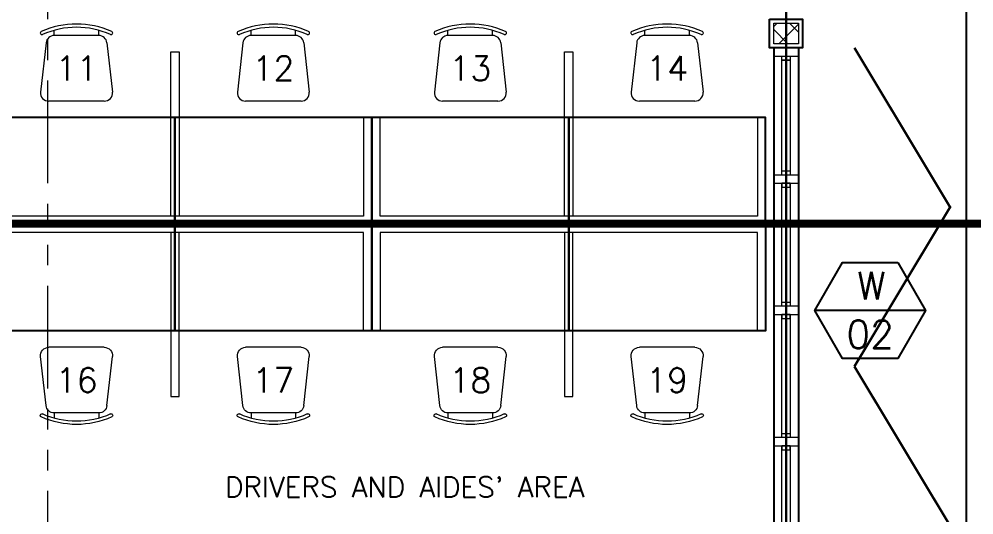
# Model space of a CAD drawing. Header units: metres. Extents: x -12400 to 1, y 0 to 106422.
# Drawn here: x -12106.79 to -12100.97, y 106394.45 to 106397.47 of the extents above; entities that cross this region are included whole.
import ezdxf
from ezdxf.enums import TextEntityAlignment as Align

# ---------------------------------------------------------------- set-up
doc = ezdxf.new("R2010")
doc.units = ezdxf.units.M
doc.header["$PDMODE"] = 35
doc.linetypes.add('CENTER', pattern=[2, 1.25, -0.25, 0.25, -0.25])
doc.linetypes.add('PHANTOM2', pattern=[1.25, 0.625, -0.125, 0.125, -0.125, 0.125, -0.125])
for name, color, linetype, lineweight in [('.3', 6, 'Continuous', 30), ('0.1', 1, 'Continuous', 9), ('0.20', 2, 'Continuous', 20), ('A-DIM-100', 8, 'Continuous', 0), ('DIM 001', 251, 'Continuous', 13), ('FURN', 8, 'Continuous', 5), ('FURN 0009', 49, 'Continuous', 9), ('HATCH', 250, 'Continuous', 5), ('W', 140, 'Continuous', 80)]:
    doc.layers.add(name, color=color, linetype=linetype, lineweight=lineweight)
for name, color, linetype in [('1AR', 1, 'Continuous'), ('A-FURNITURE', 1, 'Continuous'), ('AR-WALL', 7, 'Continuous'), ('FIXTURE', 35, 'Continuous'), ('SCH-WIND', 181, 'Continuous'), ('WINDOW', 1, 'Continuous')]:
    doc.layers.add(name, color=color, linetype=linetype)
doc.layers.add('GUIDELINES', color=206, linetype='Continuous', plot=False)
doc.styles.add('DIMTXT-100', font='arial.ttf')
doc.styles.add('swis721', font='swiss.ttf')
doc.styles.add('T-0.15', font='romans.shx', dxfattribs={"height": 0.15})
doc.styles.add('T.25', font='romans.shx', dxfattribs={"height": 0.2})
doc.dimstyles.new('D-100', dxfattribs={"dimtxt": 0.2, "dimasz": 0.15, "dimexe": 0.1, "dimexo": 0.1, "dimgap": 0.1, "dimtad": 1, "dimdec": 3, "dimzin": 4, "dimdsep": 46, "dimtxsty": 'DIMTXT-100', "dimblk": 'ARCHTICK', "dimcen": 0.2, "dimdle": 0.1, "dimclrd": 8, "dimclre": 8, "dimclrt": 2, "dimadec": 0, "dimazin": 1, "dimtfac": 1, "dimtdec": 3, "dimtofl": 0, "dimtmove": 2, "dimatfit": 3, "dimfxl": 1, "dimarcsym": 0})
doc.dimstyles.new('DIM 200', dxfattribs={"dimtxt": 200, "dimasz": 1, "dimexe": 0, "dimexo": 40, "dimgap": 50, "dimtad": 1, "dimtoh": 1, "dimdec": 0, "dimlfac": 2, "dimtxsty": 'swis721', "dimblk": 'CIR', "dimcen": 0, "dimclrd": 155, "dimclre": 155, "dimclrt": 4, "dimadec": 0, "dimazin": 0, "dimtfac": 1, "dimtdec": 0, "dimtix": 1, "dimtmove": 1, "dimatfit": 3, "dimldrblk": 'CIR', "dimfxl": 0, "dimarcsym": 0})

# ---------------------------------------------------------------- blocks, each defined once
blk = doc.blocks.new('CIR')
at = {"color": 4}
blk.add_circle((0, 0), 50, dxfattribs=at)
blk = doc.blocks.new('new chair')
at = {"layer": 'FURN 0009', "color": 1, "lineweight": 9}
for p, q in [((-135.8034158992814, 400), (-135.803415899165, 431.6333479945315)), ((135.8034158993978, 400), (135.8034158993978, 431.6333479944151)), ((-185.4976026327349, 355.5215763038723), (-218.8309359660489, 55.52157630375586)), ((135.8034158993978, 400), (-135.8034158992814, 400)), ((185.4976026370423, 355.5215763018932), (218.8309359704144, 55.52157630189322)), ((169.1367492326535, 2.328306436538696e-10), (-169.1367492326535, 2.328306436538696e-10))]:
    blk.add_line(p, q, dxfattribs=at)
for centre, radius, start, end in [((0, -61.24999999941792), 531.2499999999792, 66.12730247190576, 113.8726975280942), ((-210.9529411762487, 415.4054511487484), 9.999999999999588, 113.8726975280942, 293.8726975280942), ((0, -61.24999999941792), 511.2499999999808, 66.12730247190576, 113.8726975280942), ((210.9529411806725, 415.4054511466529), 9.999999999999588, 246.1273024719058, 66.12730247190576), ((-135.803415899165, 350.0000000002328), 49.99999999999812, 90, 173.659808247256), ((135.8034158995142, 350.0000000004657), 49.99999999999812, 6.340191746267892, 90), ((-169.1367492325371, 50.00000000046566), 49.99999999999812, 173.659808247256, 270), ((169.1367492326535, 50.00000000046566), 49.99999999999812, 270, 6.340191746267892)]:
    blk.add_arc(centre, radius, start, end, dxfattribs=at)
blk = doc.blocks.new('A$C3FD61BF9')
at = {"layer": 'A-FURNITURE', "color": 15}
for points in [[(2.91038304567337e-11, 1.818989403545856e-12), (-0.6499999999650754, 3.637978807091713e-12), (-0.6499999999650754, 1.200000000040745), (2.91038304567337e-11, 1.200000000038926)], [(2.91038304567337e-11, -1.200000000035288), (-0.6499999999650754, -1.20000000003165), (-0.6499999999650754, 3.637978807091713e-12), (2.91038304567337e-11, 1.818989403545856e-12)]]:
    blk.add_lwpolyline(points, close=True, dxfattribs=at)
at = {"layer": 'A-FURNITURE', "color": 2, "lineweight": 0}
blk.add_lwpolyline([(-0.649999999863212, -1.150000000036016), (-0.04999999995925464, -1.150000000034197), (-0.04999999995925464, 1.150000000037835), (-0.649999999863212, 1.150000000037835), (-0.6499999999214197, 1.200000000037107), (-1.455191522836685e-11, 1.200000000037107), (4.365574568510056e-11, -1.200000000033469), (-0.649999999863212, -1.200000000035288)], close=True, dxfattribs=at)
blk.add_lwpolyline([(-0.04999999998835847, 0.02499999997780833), (-1.049999999973807, 0.02499999997780833), (-1.049999999973807, -0.02500000002328306), (-0.04999999998835847, -0.02500000002328306)], dxfattribs=at)
at = {"lineweight": 0, "xscale": -0.001000000000000032, "yscale": 0.001000000000000032, "zscale": 0.001000000000000032, "rotation": 90}
for p in [(-0.7499999999708962, 0.5999999999876309), (-0.7499999999708962, -0.6000000000494765)]:
    blk.add_blockref('new chair', p, dxfattribs=at)
blk = doc.blocks.new('*U1776')
at = {"layer": 'HATCH'}
h = blk.add_hatch(dxfattribs=at)
h.set_pattern_fill('ANSI37', color=256, scale=0.03, angle=-180)
h.set_pattern_definition([(225, (-0.9124999999850154, 0), (0.06735192090801863, -0.06735192090801868), []), (314.9999999999999, (-0.9124999999850154, 0), (0.06735192090801868, 0.06735192090801861), [])])
h.paths.add_polyline_path([(0.02500000000873115, 0.1749999999883585), (0.02500000000873115, 0.02499999999417923), (0.1500000000204416, 0.02499999999417923), (0.1500000000204416, 0.1749999999883585)])
blk.add_lwpolyline([(0, 0.1999999999825377), (0, 0), (0.1750000000146208, 0), (0.1750000000146208, 0.1999999999825377)], close=True)
blk.add_lwpolyline([(0.02500000000873115, 0.1749999999883585), (0.02500000000873115, 0.02499999999417923), (0.1500000000204416, 0.02499999999417923), (0.1500000000204416, 0.1749999999883585)], close=True, dxfattribs=at)
blk = doc.blocks.new('A$C12cb2730')
at = {"layer": '.3', "color": 3}
for points in [[(0.749999999998181, 0.0749999999825377), (0.0750000000007276, 0.07499999999708962)], [(1.549999999999272, 0.0749999996914994), (0.8500000000003638, 0.07499999996798579)], [(2.350000000000364, 0.07499999956053216), (1.650000000001455, 0.0749999996914994)], [(3.125, 0.0749999995023245), (2.450000000002547, 0.07499999956053216)]]:
    blk.add_lwpolyline(points, dxfattribs=at)
at = {"layer": '0.20'}
for points in [[(0, 0.1500000000087311), (0.0499999999992724, 0.1500000000087311), (0.0499999999992724, 0), (0, 0)], [(0.8249999999989086, 0.1499999998777639), (0.7749999999996362, 0.1499999998777639), (0.7749999999996362, -1.309672370553017e-10), (0.8249999999989086, -1.309672370553017e-10)], [(1.625, 0.1499999997467967), (1.575000000000728, 0.1499999997467967), (1.575000000000728, -2.619344741106033e-10), (1.625, -2.619344741106033e-10)], [(2.425000000001091, 0.1499999996303814), (2.375000000001819, 0.1499999996303814), (2.375000000001819, -3.783497959375381e-10), (2.425000000001091, -3.783497959375381e-10)], [(3.200000000000728, 0.1499999994994141), (3.150000000001455, 0.1499999994994141), (3.150000000001455, -5.093170329928398e-10), (3.200000000000728, -5.093170329928398e-10)], [(0.0750000000007276, 0.1000000000058208), (0.0499999999992724, 0.1000000000058208), (0.0499999999992724, 0.05000000000291038), (0.0750000000007276, 0.05000000000291038)], [(0.7749999999996362, 0.09999999980209395), (0.749999999998181, 0.09999999980209395), (0.749999999998181, 0.04999999979918357), (0.7749999999996362, 0.04999999979918357)], [(0.8249999999989086, 0.09999999980209395), (0.8500000000003638, 0.09999999980209395), (0.8500000000003638, 0.04999999979918357), (0.8249999999989086, 0.04999999979918357)], [(1.575000000000728, 0.09999999967112672), (1.549999999999272, 0.09999999967112672), (1.549999999999272, 0.04999999966821633), (1.575000000000728, 0.04999999966821633)], [(1.625, 0.09999999967112672), (1.650000000001455, 0.09999999967112672), (1.650000000001455, 0.04999999966821633), (1.625, 0.04999999966821633)], [(2.375000000001819, 0.0999999995547114), (2.350000000000364, 0.0999999995547114), (2.350000000000364, 0.04999999955180101), (2.375000000001819, 0.04999999955180101)], [(2.425000000001091, 0.0999999995547114), (2.450000000002547, 0.0999999995547114), (2.450000000002547, 0.04999999955180101), (2.425000000001091, 0.04999999955180101)], [(3.125, 0.09999999949650373), (3.150000000001455, 0.09999999949650373), (3.150000000001455, 0.04999999949359335), (3.125, 0.04999999949359335)]]:
    blk.add_lwpolyline(points, close=True, dxfattribs=at)
at = {"layer": '0.20', "color": 8}
for points in [[(0.7749999999996362, 0.04999999998835847), (0.0750000000007276, 0.05000000000291038), (0.0750000000007276, 0.1000000000058208), (0.7749999999996362, 0.09999999999126885)], [(0.8249999999989086, 0.09999999997671694), (1.575000000000728, 0.09999999970023055)], [(1.625, 0.09999999970023055), (2.375000000001819, 0.0999999995547114)], [(2.425000000001091, 0.0999999995547114), (3.125, 0.09999999949650373), (3.125, 0.04999999949359335), (2.425000000001091, 0.04999999955180101)], [(1.575000000000728, 0.04999999969732016), (0.8249999999989086, 0.04999999997380655)], [(2.375000000001819, 0.04999999955180101), (1.625, 0.04999999969732016)]]:
    blk.add_lwpolyline(points, dxfattribs=at)
at = {"layer": 'WINDOW'}
for p, q in [((3.200000000000728, 0.1499999994994141), (0, 0.1500000000087311)), ((3.200000000000728, -5.093170329928398e-10), (0, 0))]:
    blk.add_line(p, q, dxfattribs=at)
blk = doc.blocks.new('FP_4F')
at = {"layer": '1AR', "color": 1}
blk.add_lwpolyline([(17.99999999999818, 1.000000000058208), (17.99999999999818, -7.275957614183426e-11), (28.19999999999891, 0), (28.19999999999891, 20.69999999998254), (18, 20.69999999998254), (18, 19.69999999998254)], dxfattribs=at)
at = {"layer": 'FIXTURE'}
for points in [[(27.51668330179746, 9.824999999967986, 0.015, 0.015, 0), (28.10000000040964, 8.854197986773215, 0.015, 0.015, 0), (27.51668330179746, 7.883395973563893, 0.015, 0.015, 0)], [(27.51668330179746, 7.883395973563893, 0.015, 0.015, 0), (28.10000000040964, 6.912593960369122, 0.015, 0.015, 0), (27.51668330179746, 5.9417919471598, 0.015, 0.015, 0)]]:
    blk.add_lwpolyline(points, format="xyseb", dxfattribs=at)
at = {"layer": 'GUIDELINES'}
for points in [[(1.100000000000364, 19.60000000000582), (10.10000000000036, 19.60000000000582), (10.10000000000036, 18.90000000000873), (18.10000000000036, 18.90000000000873), (18.10000000000036, 19.60000000000582), (27.10000000000036, 19.60000000000582), (27.10000000000036, 1.100000000005821), (18.10000000000036, 1.100000000005821), (18.10000000000036, 2.100000000122236), (10.10000000000036, 2.100000000122236), (10.10000000000036, 1.100000000005821), (1.100000000000364, 1.100000000005821)], [(27.10000000000036, 14.32499999999709), (18.07500000000073, 14.32499999999709), (18.07500000000073, 5.825000000011642), (27.10000000000036, 5.825000000011642)]]:
    blk.add_lwpolyline(points, close=True, dxfattribs=at)
at = {"xscale": -1.000000000000013, "rotation": 90}
for name, p in [('A$C3FD61BF9', (23.37499999988904, 8.750000000058208)), ('A$C3FD61BF9', (25.77499999996144, 8.750000000014552)), ('*U1776', (27.19999999999891, 9.999999999985448))]:
    blk.add_blockref(name, p, dxfattribs=at)
at = {"rotation": 90}
for p in [(23.37499999988904, 8.749999999941792), (25.77499999996144, 8.749999999985448)]:
    blk.add_blockref('A$C3FD61BF9', p, dxfattribs=at)
at = {"layer": 'AR-WALL', "rotation": 90}
blk.add_blockref('A$C12cb2730', (27.17499999950269, 6.624999999970896), dxfattribs=at)
at = {"layer": '0.1', "color": 2, "insert": (24.77499999999782, 7.148684528219746), "char_height": 0.125, "attachment_point": 5, "style": 'T.25'}
blk.add_mtext_dynamic_manual_height_columns("{\\C3;DRIVERS AND AIDES' AREA}", width=3.54794250829491, gutter_width=1, heights=[0.537500000005815], dxfattribs=at)
at = {"layer": 'FURN', "char_height": 0.15, "attachment_point": 5, "style": 'T.25'}
for s, insert in [('11', (22.7749999998523, 9.69999999992433)), ('12', (23.9749999999367, 9.700000000040745)), ('13', (25.17499999997381, 9.700000000040745)), ('14', (26.37500000000909, 9.69999999999709)), ('16', (22.7749999998523, 7.799999999901047)), ('17', (23.9749999999367, 7.799999999784632)), ('18', (25.17499999997381, 7.799999999784632)), ('19', (26.37500000000909, 7.799999999828287))]:
    blk.add_mtext_dynamic_manual_height_columns(s, width=0.5027727363153642, gutter_width=1, heights=[0.1500000000000001], dxfattribs=dict(at, insert=insert))
blk = doc.blocks.new('_ArchTick')
at = {"color": 0, "linetype": 'ByBlock', "const_width": 0.15}
blk.add_lwpolyline([(-0.5, -0.5), (0.5, 0.5)], dxfattribs=at)
blk = doc.blocks.new('*D1820')
at = {"layer": 'DEFPOINTS', "color": 0, "transparency": 16777216}
for p in [(-12102.11296792572, 106407.0702236537), (-12102.11296792572, 106388.5702236537), (-12099.06296792574, 106388.5702236537)]:
    blk.add_point(p, dxfattribs=at)
at = {"layer": 'DIM 001', "color": 8, "lineweight": -2, "transparency": 16777216}
for p, q in [((-12099.06296792574, 106407.1702236538), (-12099.06296792574, 106388.4702236537)), ((-12102.01296792572, 106407.0702236537), (-12098.96296792574, 106407.0702236537)), ((-12102.01296792572, 106388.5702236537), (-12098.96296792574, 106388.5702236537))]:
    blk.add_line(p, q, dxfattribs=at)
at = {"layer": 'DIM 001', "color": 8, "lineweight": -2, "transparency": 16777216, "xscale": 0.15, "yscale": 0.15, "zscale": 0.15}
for p, rotation in [((-12099.06296792574, 106407.0702236537), 90), ((-12099.06296792574, 106388.5702236537), 270)]:
    blk.add_blockref('_ArchTick', p, dxfattribs=dict(at, rotation=rotation))
at = {"layer": 'DIM 001', "color": 2, "transparency": 16777216, "insert": (-12099.26508252325, 106397.8202236537), "char_height": 0.2, "attachment_point": 5, "rotation": 90, "style": 'DIMTXT-100'}
blk.add_mtext('18.500', dxfattribs=at)
blk = doc.blocks.new('*D1824')
at = {"layer": 'DEFPOINTS', "color": 0, "transparency": 16777216}
for p in [(-12102.11296792572, 106401.7952236538), (-12102.11296792572, 106393.2952236538), (-12099.51296792575, 106393.2952236538)]:
    blk.add_point(p, dxfattribs=at)
at = {"layer": 'DIM 001', "color": 8, "lineweight": -2, "transparency": 16777216}
for p, q in [((-12099.51296792575, 106401.8952236538), (-12099.51296792575, 106393.1952236538)), ((-12102.01296792572, 106401.7952236538), (-12099.41296792575, 106401.7952236538)), ((-12102.01296792572, 106393.2952236538), (-12099.41296792575, 106393.2952236538))]:
    blk.add_line(p, q, dxfattribs=at)
at = {"layer": 'DIM 001', "color": 8, "lineweight": -2, "transparency": 16777216, "xscale": 0.15, "yscale": 0.15, "zscale": 0.15}
for p, rotation in [((-12099.51296792575, 106401.7952236538), 90), ((-12099.51296792575, 106393.2952236538), 270)]:
    blk.add_blockref('_ArchTick', p, dxfattribs=dict(at, rotation=rotation))
at = {"layer": 'DIM 001', "color": 2, "transparency": 16777216, "insert": (-12099.71508252326, 106397.5452236537), "char_height": 0.2, "attachment_point": 5, "rotation": 90, "style": 'DIMTXT-100'}
blk.add_mtext('8.500', dxfattribs=at)
blk = doc.blocks.new('W-TAG')
at = {"layer": 'SCH-WIND'}
blk.add_line((-0.2999999999883585, 1.4210854715202e-14), (0.2999999999883585, -1.4210854715202e-14), dxfattribs=at)
blk.add_lwpolyline([(-0.1500000000232831, 0.2598076211288429), (-0.3000000000465661, 1.4210854715202e-14), (-0.1500000000232831, -0.2598076211288429), (0.1499999999650754, -0.2598076211288429), (0.2999999999883585, -1.4210854715202e-14), (0.1499999999650754, 0.2598076211288429)], close=True, dxfattribs=at)
at = {"layer": 'SCH-WIND', "color": 2, "style": 'T-0.15'}
for tag, p in [('W-TAG', (-0.005861362880693832, 0.1346037882111908)), ('W-NO', (-1.4210854715202e-14, -0.1299038105644215))]:
    blk.add_attdef(tag, text='', height=0.15, dxfattribs=at).set_placement(p, align=Align.MIDDLE_CENTER)
blk = doc.blocks.new('GRID1')
at = {"color": 6, "linetype": 'PHANTOM2'}
for points in [[(-12138.75441529414, 106384.7702236537), (-12138.75441529414, 106412.5702236537)], [(-12134.25441529414, 106384.7702236537), (-12134.25441529414, 106412.5702236537)]]:
    blk.add_leader(points, dimstyle='DIM 200', override={"dimasz": 0.002, "dimgap": 60, "dimtad": 0}, dxfattribs=at)

msp = doc.modelspace()

# ---------------------------------------------------------------- linework, layer by layer
at = {"layer": 'W', "linetype": 'CENTER', "ltscale": 1.2, "const_width": 0.05}
msp.add_lwpolyline([(-12167.3544152944, 106396.2235543709), (-12098.61296792597, 106396.2235543709), (-12098.61296792597, 106396.2235543709), (-12098.77290731897, 106396.2235543709)], dxfattribs=at)

# ---------------------------------------------------------------- block references
at = {"color": 1}
msp.add_blockref('FP_4F', (-12129.21296792572, 106387.4702236537), dxfattribs=at)
at = {"layer": 'A-DIM-100'}
msp.add_blockref('GRID1', (32.14144736842172, -0.8000000000029104), dxfattribs=at)
msp.add_blockref('GRID1', (32.14144736842172, -0.8000000000029104), dxfattribs=at)
at = {"layer": 'SCH-WIND', "color": 2}
ref = msp.add_blockref('W-TAG', (-12101.60046792594, 106395.6952236537), dxfattribs=dict(at, xscale=-1.125000000042443, yscale=1.125000000042443, zscale=1.125000000042443))
ref.add_attrib('W-NO', '02', dxfattribs={"color": 2, "height": 0.1687500000063664, "style": 'T-0.15'}).set_placement((-12101.60046792594, 106395.5490818668), align=Align.MIDDLE_CENTER)
ref.add_attrib('W-TAG', 'W', dxfattribs={"color": 2, "height": 0.1687500000063664, "style": 'T-0.15'}).set_placement((-12101.59387389269, 106395.8466529154), align=Align.MIDDLE_CENTER)

# ---------------------------------------------------------------- dimensions: what is measured, and where the dimension line sits
at = {"layer": 'DIM 001'}
for base, p1, p2, picture, middle in [((-12099.06296792574, 106388.5702236537), (-12102.11296792572, 106407.0702236537), (-12102.11296792572, 106388.5702236537), '*D1820', (-12099.26508252325, 106397.8202236537)), ((-12099.51296792575, 106393.2952236538), (-12102.11296792572, 106401.7952236537), (-12102.11296792572, 106393.2952236537), '*D1824', (-12099.71508252326, 106397.5452236537))]:
    dim = msp.add_linear_dim(base=base, p1=p1, p2=p2, angle=90, dimstyle='D-100', dxfattribs=at)
    dim.commit()
    dim.dimension.update_dxf_attribs({"geometry": picture, "text_midpoint": middle})

doc.saveas('drawing.dxf')
